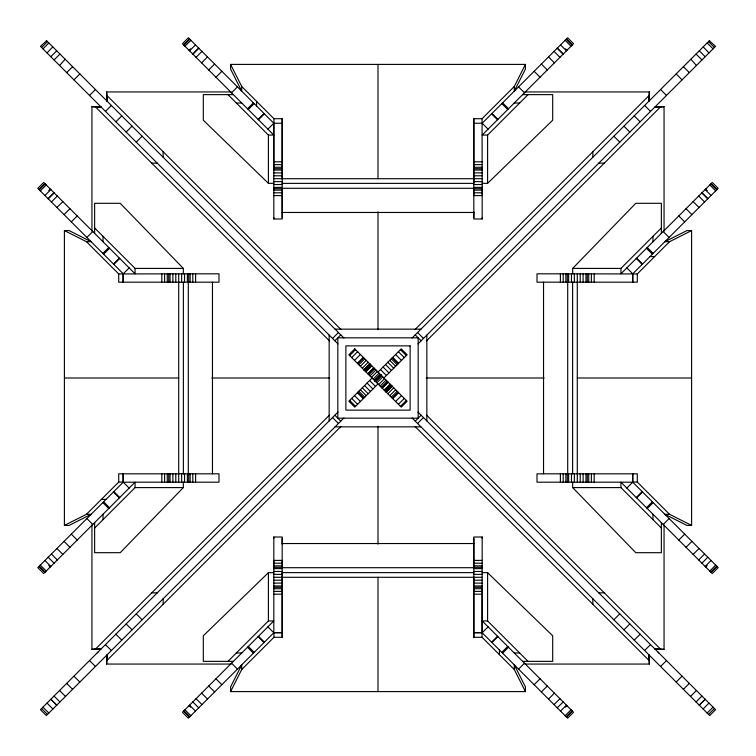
<?xml version="1.0" encoding="UTF-8"?>
<svg xmlns="http://www.w3.org/2000/svg" width="756" height="756" viewBox="0 0 756 756"><rect width="100%" height="100%" fill="white"/><g stroke="black" fill="none" stroke-linecap="round" stroke-linejoin="round"><path stroke-width="1.13" d="M64.402 525.42L86.458 514.307L91.126 514.307L69.07 525.42L64.402 525.42L64.402 230.58L69.07 230.58L91.126 241.693L86.458 241.693L64.402 230.58M91.939 231.147L91.939 106.624L101.266 107.182L91.939 106.624M106.624 664.061L107.182 654.734L106.624 664.061L231.147 664.061M94.632 528.038L135.078 487.592L135.078 482.186L43.716 573.539L37.8 567.633L123.247 482.186L123.247 473.823L123.247 482.186L129.163 488.092M163.145 604.271L163.145 598.771M273.814 568.777L273.814 567.699M525.42 691.598L514.307 669.542L514.307 664.874L525.42 686.93L525.42 691.598L230.58 691.598L241.693 669.542L273.937 637.299L282.177 637.299L282.177 537.006L273.814 537.006L273.814 567.302L282.177 567.302M282.177 191.145L282.177 218.994L273.814 218.994L273.814 217.7M273.814 189.208L273.814 188.301M273.814 166.282L273.814 123.247L188.367 37.8L182.451 43.716L273.814 135.078L268.408 135.078L227.962 94.632M282.177 637.299L282.177 572.623L473.946 572.623M282.177 560.943L282.177 567.699L473.946 567.699M282.177 543.999L282.177 542.562M282.177 541.863L282.177 538.3M282.177 178.709L282.177 118.701L273.937 118.701L241.693 86.458L230.58 64.402L525.42 64.402L525.42 69.07L514.307 91.126L514.307 86.458L525.42 64.402M378 691.598L378 577.291M378 178.709L378 64.402M514.307 669.542L482.063 637.299L473.823 637.299L473.823 577.291M473.823 564.855L473.823 537.006L482.186 537.006L482.186 538.3M473.823 217.7L473.823 214.137M473.823 213.438L473.823 212.001M473.823 195.057L473.823 188.301L282.054 188.301M514.307 86.458L482.063 118.701L473.823 118.701L473.823 183.377L282.054 183.377M482.186 589.718L482.186 632.753L567.633 718.2L573.549 712.284L482.186 620.922L487.592 620.922L528.038 661.368M482.186 567.699L482.186 566.792M473.823 118.701L473.823 218.994L482.186 218.994L482.186 188.698L473.823 188.698M482.186 188.301L482.186 187.223M592.855 157.229L592.855 151.729M661.368 528.038L620.922 487.592L620.922 482.186L712.284 573.549L718.2 567.633L632.753 482.186L632.753 473.823L632.753 482.186L626.837 488.092M649.376 91.939L648.818 101.266L649.376 91.939L524.853 91.939M664.061 649.376L654.734 648.818L664.061 649.376L664.061 524.853M691.598 525.42L669.542 514.307L664.874 514.307L686.93 525.42L691.598 525.42L691.598 230.58L686.93 230.58L664.874 241.693L669.542 241.693L691.598 230.58M183.33 482.186L183.33 487.592L120.213 552.693L94.632 552.693L94.632 522.623M572.67 273.814L572.67 268.408L635.787 203.307L661.368 203.307L661.368 233.377M337.97 343.876L40.437 46.352L46.655 40.748M41.571 47.486L47.515 41.599M42.941 48.847L48.847 42.941M47.014 52.929L52.797 46.881M50.822 56.738L56.7 50.784M54.045 59.951L59.951 54.045M59.573 65.488L65.158 59.242M66.679 72.595L72.595 66.679M73.937 79.843L79.843 73.937M89.52 95.426L95.426 89.52M105.471 111.387L111.387 105.471M38.943 189.51L44.85 183.595M183.595 44.85L189.51 38.943M39.274 189.841L45.19 183.925M183.925 45.19L189.841 39.274M40.304 190.871L46.22 184.955M184.955 46.22L190.871 40.304M115.876 121.792L121.792 115.876M48.819 190.512L50.293 189.038M189.038 50.293L190.512 48.819M44.916 195.483L50.832 189.576M189.576 50.832L195.483 44.916M48.148 198.715L54.063 192.799M192.799 54.063L198.715 48.148M48.186 198.752L54.101 192.846M192.846 54.101L198.752 48.186M51.408 201.975L57.324 196.059M196.059 57.324L201.975 51.408M126.157 132.064L132.064 126.157M56.936 207.503L62.852 201.597M201.597 62.852L207.503 56.936M136.222 142.137L142.137 136.222M64.052 214.619L69.958 208.703M208.703 69.958L214.619 64.052M71.3 221.867L77.216 215.951M215.951 77.216L221.867 71.3M86.883 237.45L92.799 231.534M231.534 92.799L237.45 86.883M102.835 253.402L108.751 247.495M247.495 108.751L253.402 102.835M103.619 254.186L109.535 248.27M248.27 109.535L254.186 103.619M113.466 264.033L119.382 258.127M258.127 119.382L264.033 113.466M113.835 264.402L119.75 258.486M258.486 119.75L264.402 113.835M129.163 267.907L123.247 273.814L123.247 282.177L123.247 273.814L37.8 188.367L43.716 182.451L135.078 273.814L135.078 268.408L94.632 227.962M267.907 129.163L273.814 123.247L282.177 123.247M86.458 514.307L118.701 482.063L118.701 473.823L218.994 473.823L218.994 482.186L123.247 482.186M473.823 123.247L482.186 123.247L567.624 37.809L573.549 43.716L482.186 135.078L487.592 135.078L528.038 94.632M332.527 338.442L338.442 332.527M334.87 340.786L340.786 334.87M349.65 355.566L355.566 349.65M351.682 357.597L357.597 351.682M354.507 360.414L360.414 354.498M357.446 363.362L363.362 357.446M357.645 363.551L363.551 357.645M357.815 363.73L363.73 357.815M358.816 364.732L364.732 358.816M360.347 366.254L366.254 360.338M362.285 368.2L368.2 362.285M363.825 369.741L369.741 363.825M363.901 369.807L369.807 363.901M364.108 370.024L370.024 364.108M364.439 370.355L370.355 364.439M364.874 370.79L370.79 364.874M365.384 371.29L371.29 365.384M365.923 371.839L371.839 365.923M367.841 373.757L373.757 367.841M368.087 374.003L374.003 368.087M368.815 374.73L374.73 368.815M91.939 524.853L91.939 649.376L95.757 648.818L329.427 415.148M415.148 329.427L648.818 95.757M369.958 375.874L375.874 369.958M371.461 377.367L377.367 371.461M97.203 652.891L97.911 652.173M690.842 59.242L696.427 65.488M703.203 46.881L708.986 52.929M708.485 41.599L714.429 47.486M709.345 40.748L715.563 46.352L418.03 343.876M337.97 412.124L40.437 709.648L46.343 715.563L343.876 418.03M372.084 378L348.866 401.228L354.772 407.134L378 383.916M378 372.084L401.228 348.866L407.134 354.772L383.916 378M412.124 337.97L709.648 40.446M373.199 379.115L379.115 373.199M374.315 380.23L380.23 374.315M374.702 380.618L380.618 374.702M374.853 380.759L380.759 374.853M374.929 380.844L380.844 374.929M375.156 381.071L381.071 375.156M375.241 381.147L381.147 375.241M375.382 381.298L381.298 375.382M375.77 381.685L381.685 375.77M376.885 382.801L382.801 376.885M378.633 384.539L384.539 378.633M380.126 386.042L386.042 380.126M107.182 660.243L340.852 426.573M426.573 340.852L660.243 107.182L664.061 106.624L664.061 231.147M381.27 387.185L387.185 381.27M381.997 387.913L387.913 381.997M382.243 388.159L388.159 382.243M384.161 390.077L390.077 384.161M384.709 390.616L390.616 384.709M385.21 391.126L391.126 385.21M385.645 391.561L391.561 385.645M385.976 391.891L391.891 385.976M386.193 392.099L392.099 386.193M386.259 392.175L392.175 386.259M387.8 393.715L393.715 387.8M389.746 395.653L395.662 389.746M391.268 397.183L397.183 391.268M392.269 398.185L398.185 392.269M392.449 398.355L398.355 392.449M392.638 398.554L398.554 392.638M395.586 401.493L401.502 395.586M398.403 404.318L404.318 398.403M400.434 406.35L406.35 400.434M415.214 421.13L421.13 415.214M417.558 423.473L423.473 417.558M227.962 661.368L268.408 620.922L273.814 620.922L182.451 712.284L188.367 718.2L273.814 632.753L273.814 560.394L282.177 560.394M626.837 267.907L632.753 273.814L632.753 282.177L632.753 273.814L718.2 188.367L712.284 182.451L620.922 273.814L620.922 268.408L661.368 227.962M637.299 273.937L537.006 273.814L537.006 282.177L637.299 282.177L637.299 273.937L669.542 241.693M488.092 626.837L482.186 632.753L473.823 632.753M491.598 642.165L497.514 636.25M636.25 497.514L642.165 491.598M491.967 642.534L497.873 636.618M636.618 497.873L642.534 491.967M501.814 652.381L507.73 646.465M646.465 507.73L652.381 501.814M502.598 653.165L508.505 647.249M647.249 508.505L653.165 502.598M518.55 669.117L524.466 663.201M663.201 524.466L669.117 518.55M534.133 684.7L540.049 678.784M678.784 540.049L684.7 534.133M541.381 691.948L547.297 686.042M686.042 547.297L691.948 541.381M613.863 619.778L619.778 613.863M548.497 699.064L554.403 693.148M693.148 554.403L699.064 548.497M623.936 629.842L629.842 623.936M554.025 704.592L559.941 698.676M698.676 559.941L704.592 554.025M557.248 707.814L563.201 701.937M701.937 563.201L707.814 557.248M560.517 711.084L566.424 705.168M705.168 566.424L711.084 560.517M565.488 707.181L566.962 705.707M705.707 566.962L707.181 565.488M634.208 640.124L640.124 634.208M565.129 715.696L571.045 709.78M709.78 571.045L715.696 565.129M566.159 716.726L572.075 710.81M710.81 572.075L716.726 566.159M566.49 717.057L572.405 711.15M711.15 572.405L717.057 566.49M644.613 650.529L650.529 644.613M660.574 666.48L666.48 660.574M676.157 682.063L682.063 676.157M683.405 689.321L689.321 683.405M690.511 696.427L696.427 690.511M696.049 701.955L701.955 696.049M703.071 708.986L708.986 703.071M707.153 713.059L713.059 707.153M708.514 714.429L714.429 708.514M482.186 183.33L487.592 183.33L552.693 120.213L552.693 94.632L522.623 94.632M273.814 572.67L268.408 572.67L203.307 635.787L203.307 661.368L233.377 661.368M106.624 91.939L107.182 101.266L106.624 91.939L231.147 91.939M233.377 94.632L203.307 94.632L203.307 120.213L268.408 183.33L273.814 183.33M236.354 103.024L241.769 103.024M514.231 103.024L519.646 103.024M664.061 106.624L654.734 107.182L660.243 107.182M273.814 161.812L282.177 161.812M473.823 161.812L482.186 161.812M151.729 163.145L157.229 163.145M598.771 163.145L604.271 163.145M273.814 164.619L282.177 164.619M473.823 164.619L482.186 164.619M273.814 167.274L282.177 167.274M473.823 167.274L482.186 167.274M273.814 168.72L282.177 168.72M473.823 168.72L482.186 168.72M273.814 170.043L282.177 170.043M473.823 170.043L482.186 170.043M273.814 172.888L282.177 172.888M473.823 172.888L482.186 172.888M273.814 175.789L282.177 175.789M473.823 175.789L482.186 175.789M273.814 178.709L482.186 178.709M273.814 181.638L282.177 181.638M473.823 181.638L482.186 181.638M273.814 184.54L282.177 184.54M473.823 184.54L482.186 184.54M273.814 187.384L282.177 187.384M473.823 187.384L482.186 187.384M273.814 188.698L282.177 188.698M273.814 190.143L282.177 190.143M473.823 190.143L482.186 190.143M273.814 192.799L282.177 192.799M473.823 192.799L482.186 192.799M273.814 195.606L282.177 195.606M473.823 195.606L482.186 195.606L482.063 118.701M282.177 212.464L473.823 212.464M649.99 256.577L654.649 256.577M135.078 268.408L183.33 268.408L183.33 273.814M572.67 268.408L620.922 268.408M118.701 273.937L218.994 273.814L218.994 282.177L118.701 282.177L118.701 273.937L86.458 241.693M335.069 329.153L420.931 329.153M64.402 378L178.709 378M211.869 378L329.805 378M426.195 378L544.131 378M577.291 378L691.598 378M335.069 426.847L420.931 426.847M118.701 482.063L123.37 482.063L123.37 473.823M632.63 482.063L637.299 482.063L669.542 514.307M632.753 482.186L537.006 482.186L537.006 473.823L637.299 473.823L637.299 482.063M135.078 487.592L183.33 487.592M572.67 482.186L572.67 487.592L620.922 487.592M101.351 499.423L106.01 499.423M282.177 543.536L473.823 543.536M473.823 560.394L482.186 560.394M273.814 563.201L282.177 563.201M473.823 563.201L482.186 563.201M273.814 565.857L282.177 565.857M473.823 565.857L482.186 565.857M473.823 567.302L482.186 567.302M273.814 568.616L282.177 568.616M473.823 568.616L482.186 568.616M273.814 571.46L282.177 571.46M473.823 571.46L482.186 571.46M482.186 572.67L487.592 572.67L552.693 635.787L552.693 661.368L522.623 661.368M273.814 574.362L282.177 574.362M473.823 574.362L482.186 574.362M273.814 577.291L482.186 577.291M273.814 580.211L282.177 580.211M473.823 580.211L482.186 580.211M273.814 583.112L282.177 583.112M473.823 583.112L482.186 583.112M273.814 585.957L282.177 585.957M473.823 585.957L482.186 585.957M273.814 587.28L282.177 587.28M473.823 587.28L482.186 587.28M273.814 588.726L282.177 588.726M473.823 588.726L482.186 588.726M273.814 591.381L282.177 591.381M473.823 591.381L482.186 591.381M151.729 592.855L157.229 592.855M598.771 592.855L604.271 592.855M273.814 594.188L282.177 594.188M473.823 594.188L482.186 594.188M282.177 632.63L273.937 632.63L273.937 637.299M473.823 632.63L482.063 632.63M282.177 632.753L273.814 632.753L267.907 626.837M95.757 648.818L101.266 648.818L91.939 649.376M236.354 652.976L241.769 652.976M514.231 652.976L519.646 652.976M524.853 664.061L649.376 664.061L648.818 654.734L649.376 664.061M707.153 42.941L713.059 48.847M699.3 50.784L705.178 56.738M696.049 54.045L701.955 59.951M683.405 66.679L689.321 72.595M676.157 73.937L682.063 79.843M660.574 89.52L666.48 95.426M644.613 105.471L650.529 111.387M566.49 38.943L572.405 44.85M711.15 183.595L717.057 189.51M566.159 39.274L572.075 45.19M710.81 183.925L716.726 189.841M565.129 40.304L571.045 46.22M709.78 184.955L715.696 190.871M634.208 115.876L640.124 121.792M565.488 48.819L566.962 50.293M705.707 189.038L707.181 190.512M560.517 44.916L566.424 50.832M705.168 189.576L711.084 195.483M557.285 48.148L563.201 54.063M701.937 192.799L707.852 198.715M557.248 48.186L563.154 54.101M701.899 192.846L707.814 198.752M554.025 51.408L559.941 57.324M698.676 196.059L704.592 201.975M623.936 126.157L629.842 132.064M548.497 56.936L554.403 62.852M693.148 201.597L699.064 207.503M613.863 136.222L619.778 142.137M541.381 64.052L547.297 69.958M686.042 208.703L691.948 214.619M534.133 71.3L540.049 77.216M678.784 215.951L684.7 221.867M518.55 86.883L524.466 92.799M663.201 231.534L669.117 237.45M502.598 102.835L508.505 108.751M647.249 247.495L653.165 253.402M501.814 103.619L507.73 109.535M646.465 248.27L652.381 254.186M491.967 113.466L497.873 119.382M636.618 258.127L642.534 264.033M491.598 113.835L497.514 119.75M636.25 258.486L642.165 264.402M482.186 123.247L488.092 129.163M417.558 332.527L423.473 338.442M415.214 334.87L421.13 340.786M400.434 349.65L406.35 355.566M398.403 351.682L404.318 357.597M395.586 354.498L401.502 360.414M392.638 357.446L398.554 363.362M392.449 357.645L398.355 363.551M392.269 357.815L398.185 363.73M391.268 358.816L397.183 364.732M389.746 360.338L395.662 366.254M387.8 362.285L393.715 368.2M385.541 364.543L391.457 370.459M383.065 367.019L388.981 372.935M107.182 95.757L340.852 329.427M426.573 415.148L660.243 648.818M380.495 369.589L386.41 375.505M658.089 652.173L658.797 652.891M46.352 40.446L343.876 337.97M418.03 412.124L715.563 709.648L709.657 715.563L412.124 418.03M369.589 380.495L375.505 386.41M95.757 107.182L329.427 340.852M415.148 426.573L648.818 660.243M367.019 383.065L372.935 388.981M364.543 385.541L370.459 391.457M362.285 387.8L368.2 393.715M360.347 389.746L366.254 395.653M358.816 391.268L364.732 397.183M357.815 392.269L363.73 398.185M357.645 392.449L363.551 398.355M357.446 392.638L363.362 398.554M354.507 395.586L360.414 401.493M351.682 398.403L357.597 404.318M349.65 400.434L355.566 406.35M334.87 415.214L340.786 421.13M332.527 417.558L338.442 423.473M113.835 491.598L119.75 497.514M258.486 636.25L264.402 642.165M113.466 491.967L119.382 497.873M258.127 636.618L264.033 642.534M103.619 501.814L109.535 507.73M248.27 646.465L254.186 652.381M102.835 502.598L108.751 508.505M247.495 647.249L253.402 653.165M86.883 518.55L92.799 524.466M231.534 663.201L237.45 669.117M71.3 534.133L77.216 540.049M215.951 678.784L221.867 684.7M64.052 541.381L69.958 547.297M208.703 686.042L214.619 691.948M136.222 613.863L142.137 619.778M56.936 548.497L62.852 554.403M201.597 693.148L207.503 699.064M126.157 623.936L132.064 629.842M51.408 554.025L57.324 559.941M196.059 698.676L201.975 704.592M48.186 557.248L54.063 563.201M192.799 701.937L198.752 707.814M44.916 560.517L50.832 566.424M189.576 705.168L195.483 711.084M48.819 565.488L50.293 566.962M189.038 705.707L190.512 707.181M115.876 634.208L121.792 640.124M40.304 565.129L46.22 571.045M184.955 709.78L190.871 715.696M39.274 566.159L45.19 572.075M183.925 710.81L189.841 716.726M38.943 566.49L44.85 572.405M183.595 711.15L189.51 717.057M105.471 644.613L111.387 650.529M89.52 660.574L95.426 666.48M73.937 676.157L79.843 682.063M66.679 683.405L72.595 689.321M59.573 690.511L65.488 696.427M54.045 696.049L59.951 701.955M47.014 703.071L52.929 708.986M42.941 707.153L48.847 713.059M41.571 708.514L47.486 714.429M572.67 487.592L635.787 552.693L661.368 552.693L661.368 522.623M183.33 268.408L120.213 203.307L94.632 203.307L94.632 233.377M652.976 236.354L652.976 241.769M652.976 514.231L652.976 519.646M594.188 273.814L594.188 282.177M594.188 473.823L594.188 482.186M592.855 598.771L592.855 604.271M591.381 273.814L591.381 282.177M591.381 473.823L591.381 482.186M588.726 273.814L588.726 282.177M588.726 473.823L588.726 482.186M587.28 273.814L587.28 282.177M587.28 473.823L587.28 482.186M585.957 273.814L585.957 282.177M585.957 473.823L585.957 482.186M583.112 273.814L583.112 282.177M583.112 473.823L583.112 482.186M580.211 273.814L580.211 282.177M580.211 473.823L580.211 482.186M577.291 273.814L577.291 482.186M574.362 273.814L574.362 282.177M574.362 473.823L574.362 482.186M572.623 282.054L572.623 473.823M571.46 273.814L571.46 282.177M571.46 473.823L571.46 482.186M568.616 273.814L568.616 282.177M568.616 473.823L568.616 482.186M567.699 282.054L567.699 473.823M567.302 273.814L567.302 282.177M567.302 473.823L567.302 482.186M565.857 273.814L565.857 282.177M565.857 473.823L565.857 482.186M563.201 273.814L563.201 282.177M563.201 473.823L563.201 482.186M560.394 273.814L560.394 282.177M560.394 473.823L560.394 482.186M543.536 282.177L543.536 473.823M499.423 649.99L499.423 654.649M487.592 135.078L487.592 183.33M487.592 572.67L487.592 620.922M482.186 217.7L482.186 218.994M482.186 537.006L482.063 637.299M473.823 538.3L473.823 541.863M473.823 542.562L473.823 637.299M426.847 335.069L426.847 420.931M378 211.869L378 329.805M378 426.195L378 544.131M329.153 335.069L329.153 420.931M282.177 118.701L282.177 213.438M282.177 214.137L282.177 217.7M273.937 118.701L273.937 123.37M273.814 123.247L273.814 218.994M273.814 537.006L273.814 538.3M268.408 135.078L268.408 183.33M268.408 572.67L268.408 620.922M256.577 101.351L256.577 106.01M241.693 86.458L241.693 91.126L230.58 69.07L230.58 64.402M241.693 669.542L241.693 664.874L230.58 686.93L230.58 691.598M212.464 282.177L212.464 473.823M195.606 273.814L195.606 282.177M195.606 473.823L195.606 482.186M192.799 273.814L192.799 282.177M192.799 473.823L192.799 482.186M190.143 273.814L190.143 282.177M190.143 473.823L190.143 482.186M188.698 273.814L188.698 282.177M188.698 473.823L188.698 482.186M188.301 282.177L188.301 473.946M187.384 273.814L187.384 282.177M187.384 473.823L187.384 482.186M184.54 273.814L184.54 282.177M184.54 473.823L184.54 482.186M183.377 282.177L183.377 473.946M181.638 273.814L181.638 282.177M181.638 473.823L181.638 482.186M178.709 273.814L178.709 482.186M175.789 273.814L175.789 282.177M175.789 473.823L175.789 482.186M172.888 273.814L172.888 282.177M172.888 473.823L172.888 482.186M170.043 273.814L170.043 282.177M170.043 473.823L170.043 482.186M168.72 273.814L168.72 282.177M168.72 473.823L168.72 482.186M167.274 273.814L167.274 282.177M167.274 473.823L167.274 482.186M164.619 273.814L164.619 282.177M164.619 473.823L164.619 482.186M163.145 151.729L163.145 157.229M161.812 273.814L161.812 282.177M161.812 473.823L161.812 482.186M123.37 273.937L123.37 282.177M103.024 236.354L103.024 241.769M103.024 514.231L103.024 519.646M354.772 348.866L348.866 354.772L401.228 407.134L407.134 401.228L354.772 348.866M705.178 699.262L699.262 705.178L705.216 699.3M418.172 337.828L337.828 337.828L337.828 418.172L418.172 418.172L418.172 337.828M410.121 345.879L345.879 345.879L345.879 410.121L410.121 410.121L410.121 345.879M56.738 705.178L50.822 699.262L56.7 705.216"/></g></svg>
